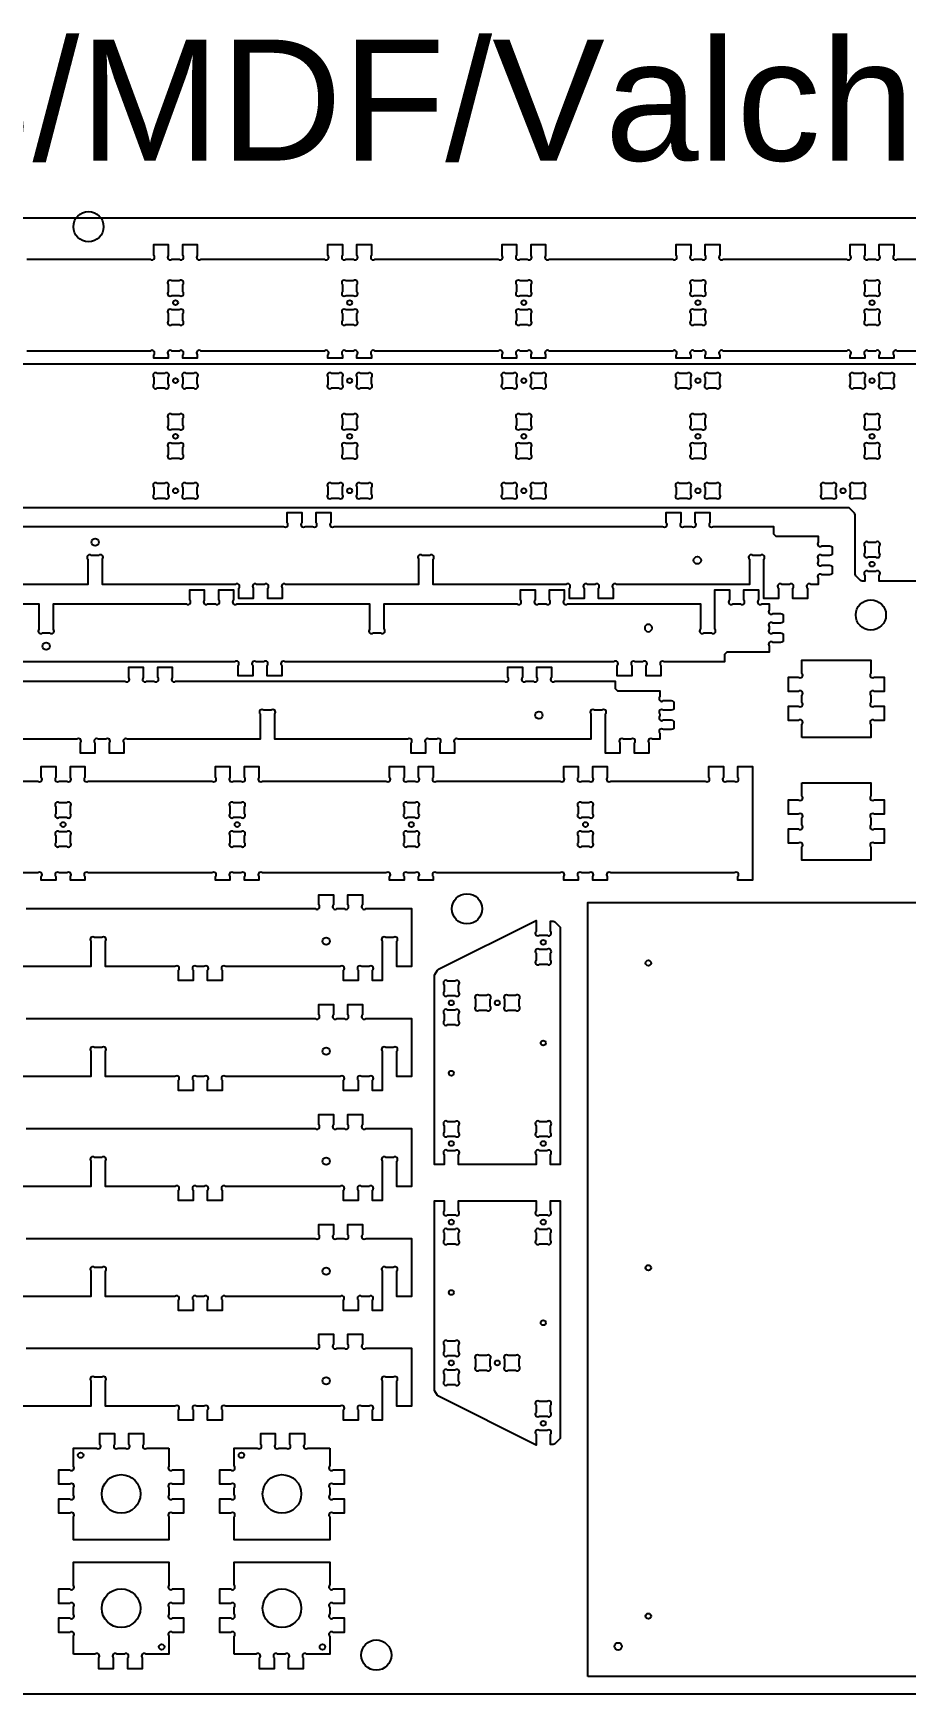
# Model space of a CAD drawing. Extents: x 283 to 2739, y 1003 to 5796.
# Drawn here: x 1007 to 1729, y 4423 to 5796 of the extents above; entities that cross this region are included whole.
import ezdxf

# ---------------------------------------------------------------- set-up
doc = ezdxf.new("R2010")
doc.units = 0
for name, color, linetype in [('12MM-1-HOLD_DOWN_DRILL', 40, 'CONTINUOUS'), ('12MM-3-INSIDE_HOLES_CUTOUT', 3, 'CONTINUOUS'), ('12MM-4-CUTOUT', 7, 'CONTINUOUS'), ('SHEET_REF', 250, 'CONTINUOUS')]:
    doc.layers.add(name, color=color, linetype=linetype)
doc.styles.add('ARIAL_NORMAL', font='txt')

msp = doc.modelspace()

# ---------------------------------------------------------------- linework, layer by layer
at = {"layer": '12MM-1-HOLD_DOWN_DRILL'}
for centre in [(1053, 5636.3), (1700, 5315.3), (1366, 5072.3), (1291, 4455.3)]:
    msp.add_circle(centre, 12.5, dxfattribs=at)
at = {"layer": '12MM-3-INSIDE_HOLES_CUTOUT'}
for points in [[(1266, 5567.5, 1), (1263, 5564.5), (1263, 5558.5, 1), (1266, 5555.5), (1272, 5555.5, 1), (1275, 5558.5), (1275, 5564.5, 1), (1272, 5567.5)], [(1707, 5506, 1), (1710, 5503), (1716, 5503, 1), (1719, 5506), (1719, 5512, 1), (1716, 5515), (1710, 5515, 1), (1707, 5512)], [(1119.6, 5422.5, 0.668179), (1116, 5424), (1110, 5424, 1), (1107, 5421), (1107, 5415, 1), (1110, 5412), (1116, 5412, 1), (1119, 5415), (1119, 5421, 0.198912)], [(1470.6, 5149.5, 0.198912), (1470, 5151), (1470, 5157, 1), (1467, 5160), (1461, 5160, 1), (1458, 5157), (1458, 5151, 1), (1461, 5148), (1467, 5148, 0.668179)], [(1170, 5127, 1), (1173, 5124), (1179, 5124, 1), (1182, 5127), (1182, 5133, 1), (1179, 5136), (1173, 5136, 1), (1170, 5133)], [(1435.8, 5037.1, 0.668179), (1432.2, 5038.6), (1426.1, 5038.6, 1), (1423.1, 5035.6), (1423.1, 5029.6, 1), (1426.1, 5026.6), (1432.2, 5026.6, 1), (1435.1, 5029.6), (1435.1, 5035.6, 0.198912)], [(1359.8, 4885.8, 0.198912), (1359.1, 4887.3), (1359.1, 4893.3, 1), (1356.2, 4896.3), (1350.1, 4896.3, 1), (1347.1, 4893.3), (1347.1, 4887.3, 1), (1350.1, 4884.3), (1356.2, 4884.3, 0.668179)], [(1359.8, 4796.8, 0.198912), (1359.1, 4798.3), (1359.1, 4804.3, 1), (1356.2, 4807.3), (1350.1, 4807.3, 1), (1347.1, 4804.3), (1347.1, 4798.3, 1), (1350.1, 4795.3), (1356.2, 4795.3, 0.668179)], [(1423.1, 4655.9, 1), (1426.1, 4652.9), (1432.2, 4652.9, 1), (1435.1, 4655.9), (1435.1, 4661.9, 1), (1432.2, 4664.9), (1426.1, 4664.9, 1), (1423.1, 4661.9)]]:
    msp.add_lwpolyline(points, format="xyb", close=True, dxfattribs=at)
for centre, radius in [((1058.5, 5375.5), 3.05), ((1556.5, 5360.5), 3.05), ((1018, 5289.5), 3.05), ((1425.5, 5232.5), 3.05), ((1249.5, 5045.5), 3.05), ((1516, 5027.5), 2.25), ((1249.5, 4954.6), 3.05), ((1249.5, 4863.7), 3.05), ((1249.5, 4772.8), 3.05), ((1249.5, 4682), 3.05), ((1516, 4487.5), 2.25)]:
    msp.add_circle(centre, radius, dxfattribs=at)
at = {"layer": '12MM-3-INSIDE_HOLES_CUTOUT', "extrusion": (0, 0, -1)}
msp.add_circle((-1516, 5304.5), 3.05, dxfattribs=at)
at = {"layer": '12MM-4-CUTOUT'}
for points in [[(1002, 5609.5), (1104, 5609.5, 1), (1107, 5612.5), (1107, 5621.5), (1119, 5621.5), (1119, 5612.5, 1), (1122, 5609.5), (1128, 5609.5, 1), (1131, 5612.5), (1131, 5621.5), (1143, 5621.5), (1143, 5612.5, 1), (1146, 5609.5), (1248, 5609.5, 1), (1251, 5612.5), (1251, 5621.5), (1263, 5621.5), (1263, 5612.5, 1), (1266, 5609.5), (1272, 5609.5, 1), (1275, 5612.5), (1275, 5621.5), (1287, 5621.5), (1287, 5612.5, 1), (1290, 5609.5), (1392, 5609.5, 1), (1395, 5612.5), (1395, 5621.5), (1407, 5621.5), (1407, 5612.5, 1), (1410, 5609.5), (1416, 5609.5, 1), (1419, 5612.5), (1419, 5621.5), (1431, 5621.5), (1431, 5612.5, 1), (1434, 5609.5), (1536, 5609.5, 1), (1539, 5612.5), (1539, 5621.5), (1551, 5621.5), (1551, 5612.5, 1), (1554, 5609.5), (1560, 5609.5, 1), (1563, 5612.5), (1563, 5621.5), (1575, 5621.5), (1575, 5612.5, 1), (1578, 5609.5), (1680, 5609.5, 1), (1683, 5612.5), (1683, 5621.5), (1695, 5621.5), (1695, 5612.5, 1), (1698, 5609.5), (1704, 5609.5, 1), (1707, 5612.5), (1707, 5621.5), (1719, 5621.5), (1719, 5612.5, 1), (1722, 5609.5), (1756, 5609.5, 1)], [(1756, 5533.5), (1722, 5533.5, 1), (1719, 5530.5), (1719, 5527.5), (1707, 5527.5), (1707, 5530.5, 1), (1704, 5533.5), (1698, 5533.5, 1), (1695, 5530.5), (1695, 5527.5), (1683, 5527.5), (1683, 5530.5, 1), (1680, 5533.5), (1578, 5533.5, 1), (1575, 5530.5), (1575, 5527.5), (1563, 5527.5), (1563, 5530.5, 1), (1560, 5533.5), (1554, 5533.5, 1), (1551, 5530.5), (1551, 5527.5), (1539, 5527.5), (1539, 5530.5, 1), (1536, 5533.5), (1434, 5533.5, 1), (1431, 5530.5), (1431, 5527.5), (1419, 5527.5), (1419, 5530.5, 1), (1416, 5533.5), (1410, 5533.5, 1), (1407, 5530.5), (1407, 5527.5), (1395, 5527.5), (1395, 5530.5, 1), (1392, 5533.5), (1290, 5533.5, 1), (1287, 5530.5), (1287, 5527.5), (1275, 5527.5), (1275, 5530.5, 1), (1272, 5533.5), (1266, 5533.5, 1), (1263, 5530.5), (1263, 5527.5), (1251, 5527.5), (1251, 5530.5, 1), (1248, 5533.5), (1146, 5533.5, 1), (1143, 5530.5), (1143, 5527.5), (1131, 5527.5), (1131, 5530.5, 1), (1128, 5533.5), (1122, 5533.5, 1), (1119, 5530.5), (1119, 5527.5), (1107, 5527.5), (1107, 5530.5, 1), (1104, 5533.5), (1002, 5533.5, 1)], [(320.8, 5523), (1785.2, 5523, -0.198912)], [(1771, 5343.3), (1707, 5343.3), (1707, 5348.3, 1), (1704, 5351.3), (1698, 5351.3, 1), (1695, 5348.3), (1695, 5343.3), (1692.8, 5343.3, -0.198912), (1691.4, 5343.9), (1687.6, 5347.7, -0.198912), (1687, 5349.1), (1687, 5398.1, 0.198912), (1686.4, 5399.6), (1682.6, 5403.4, 0.198912), (1681.2, 5404), (424.8, 5404, 0.198912)], [(902.7, 5388.5), (1214.3, 5388.5, 1), (1217.3, 5391.5), (1217.3, 5400), (1229.3, 5400), (1229.3, 5391.5, 1), (1232.2, 5388.5), (1238.3, 5388.5, 1), (1241.3, 5391.5), (1241.3, 5400), (1253.3, 5400), (1253.3, 5391.5, 1), (1256.2, 5388.5), (1527.8, 5388.5, 1), (1530.8, 5391.5), (1530.8, 5400), (1542.8, 5400), (1542.8, 5391.5, 1), (1545.7, 5388.5), (1551.8, 5388.5, 1), (1554.8, 5391.5), (1554.8, 5400), (1566.8, 5400), (1566.8, 5391.5, 1), (1569.7, 5388.5), (1619.5, 5388.5), (1619.5, 5382.5), (1621.5, 5380.5), (1656.5, 5380.5), (1656.5, 5375.5, 1), (1659.5, 5372.5), (1665.8, 5372.5, -0.198912), (1667.9, 5371.6), (1668, 5371.5), (1668, 5365.5), (1667.9, 5365.4, -0.198912), (1665.8, 5364.5), (1659.5, 5364.5, 1), (1656.5, 5361.5), (1656.5, 5359.5, 1), (1659.5, 5356.5), (1665.8, 5356.5, -0.198912), (1667.9, 5355.6), (1668, 5355.5), (1668, 5349.5), (1667.9, 5349.4, -0.198912), (1665.8, 5348.5), (1659.5, 5348.5, 1), (1656.5, 5345.5), (1656.5, 5340.5), (1650.5, 5340.5, 1), (1647.5, 5337.5), (1647.5, 5329), (1635.5, 5329), (1635.5, 5337.5, 1), (1632.5, 5340.5), (1626.5, 5340.5, 1), (1623.5, 5337.5), (1623.5, 5329), (1611.5, 5329), (1611.5, 5361.5, 1), (1608.5, 5364.5), (1602.5, 5364.5, 1), (1599.5, 5361.5), (1599.5, 5340.5), (1489.7, 5340.5, 1), (1486.8, 5337.5), (1486.8, 5329), (1474.8, 5329), (1474.8, 5337.5, 1), (1471.8, 5340.5), (1465.7, 5340.5, 1), (1462.8, 5337.5), (1462.8, 5329), (1450.8, 5329), (1450.8, 5337.5, 1), (1447.8, 5340.5), (1338, 5340.5), (1338, 5361.5, 1), (1335, 5364.5), (1329, 5364.5, 1), (1326, 5361.5), (1326, 5340.5), (1216.2, 5340.5, 1), (1213.3, 5337.5), (1213.3, 5329), (1201.3, 5329), (1201.3, 5337.5, 1), (1198.3, 5340.5), (1192.2, 5340.5, 1), (1189.3, 5337.5), (1189.3, 5329), (1177.3, 5329), (1177.3, 5337.5, 1), (1174.3, 5340.5), (1064.5, 5340.5), (1064.5, 5361.5, 1), (1061.5, 5364.5), (1055.5, 5364.5, 1), (1052.5, 5361.5), (1052.5, 5340.5), (942.7, 5340.5, 1)], [(902.2, 5324.5), (1012, 5324.5), (1012, 5303.5, 1), (1015, 5300.5), (1021, 5300.5, 1), (1024, 5303.5), (1024, 5324.5), (1133.8, 5324.5, 1), (1136.8, 5327.5), (1136.8, 5336), (1148.8, 5336), (1148.8, 5327.5, 1), (1151.7, 5324.5), (1157.8, 5324.5, 1), (1160.8, 5327.5), (1160.8, 5336), (1172.8, 5336), (1172.8, 5327.5, 1), (1175.7, 5324.5), (1285.5, 5324.5), (1285.5, 5303.5, 1), (1288.5, 5300.5), (1294.5, 5300.5, 1), (1297.5, 5303.5), (1297.5, 5324.5), (1407.3, 5324.5, 1), (1410.3, 5327.5), (1410.3, 5336), (1422.3, 5336), (1422.3, 5327.5, 1), (1425.2, 5324.5), (1431.3, 5324.5, 1), (1434.3, 5327.5), (1434.3, 5336), (1446.3, 5336), (1446.3, 5327.5, 1), (1449.2, 5324.5), (1559, 5324.5), (1559, 5303.5, 1), (1562, 5300.5), (1568, 5300.5, 1), (1571, 5303.5), (1571, 5336), (1583, 5336), (1583, 5327.5, 1), (1586, 5324.5), (1592, 5324.5, 1), (1595, 5327.5), (1595, 5336), (1607, 5336), (1607, 5327.5, 1), (1610, 5324.5), (1616, 5324.5), (1616, 5319.5, 1), (1619, 5316.5), (1625.3, 5316.5, -0.198912), (1627.4, 5315.6), (1627.5, 5315.5), (1627.5, 5309.5), (1627.4, 5309.4, -0.198912), (1625.3, 5308.5), (1619, 5308.5, 1), (1616, 5305.5), (1616, 5303.5, 1), (1619, 5300.5), (1625.3, 5300.5, -0.198912), (1627.4, 5299.6), (1627.5, 5299.5), (1627.5, 5293.5), (1627.4, 5293.4, -0.198912), (1625.3, 5292.5), (1619, 5292.5, 1), (1616, 5289.5), (1616, 5284.5), (1581, 5284.5), (1579, 5282.5), (1579, 5276.5), (1529.2, 5276.5, 1), (1526.3, 5273.5), (1526.3, 5265), (1514.3, 5265), (1514.3, 5273.5, 1), (1511.3, 5276.5), (1505.2, 5276.5, 1), (1502.3, 5273.5), (1502.3, 5265), (1490.3, 5265), (1490.3, 5273.5, 1), (1487.3, 5276.5), (1215.7, 5276.5, 1), (1212.8, 5273.5), (1212.8, 5265), (1200.8, 5265), (1200.8, 5273.5, 1), (1197.8, 5276.5), (1191.7, 5276.5, 1), (1188.8, 5273.5), (1188.8, 5265), (1176.8, 5265), (1176.8, 5273.5, 1), (1173.8, 5276.5), (862.2, 5276.5, 1)], [(771.7, 5260.5), (1083.3, 5260.5, 1), (1086.3, 5263.5), (1086.3, 5272), (1098.3, 5272), (1098.3, 5263.5, 1), (1101.2, 5260.5), (1107.3, 5260.5, 1), (1110.3, 5263.5), (1110.3, 5272), (1122.3, 5272), (1122.3, 5263.5, 1), (1125.2, 5260.5), (1396.8, 5260.5, 1), (1399.8, 5263.5), (1399.8, 5272), (1411.8, 5272), (1411.8, 5263.5, 1), (1414.7, 5260.5), (1420.8, 5260.5, 1), (1423.8, 5263.5), (1423.8, 5272), (1435.8, 5272), (1435.8, 5263.5, 1), (1438.7, 5260.5), (1488.5, 5260.5), (1488.5, 5254.5), (1490.5, 5252.5), (1525.5, 5252.5), (1525.5, 5247.5, 1), (1528.5, 5244.5), (1534.8, 5244.5, -0.198912), (1536.9, 5243.6), (1537, 5243.5), (1537, 5237.5), (1536.9, 5237.4, -0.198912), (1534.8, 5236.5), (1528.5, 5236.5, 1), (1525.5, 5233.5), (1525.5, 5231.5, 1), (1528.5, 5228.5), (1534.8, 5228.5, -0.198912), (1536.9, 5227.6), (1537, 5227.5), (1537, 5221.5), (1536.9, 5221.4, -0.198912), (1534.8, 5220.5), (1528.5, 5220.5, 1), (1525.5, 5217.5), (1525.5, 5212.5), (1519.5, 5212.5, 1), (1516.5, 5209.5), (1516.5, 5201), (1504.5, 5201), (1504.5, 5209.5, 1), (1501.5, 5212.5), (1495.5, 5212.5, 1), (1492.5, 5209.5), (1492.5, 5201), (1480.5, 5201), (1480.5, 5233.5, 1), (1477.5, 5236.5), (1471.5, 5236.5, 1), (1468.5, 5233.5), (1468.5, 5212.5), (1358.7, 5212.5, 1), (1355.8, 5209.5), (1355.8, 5201), (1343.8, 5201), (1343.8, 5209.5, 1), (1340.8, 5212.5), (1334.7, 5212.5, 1), (1331.8, 5209.5), (1331.8, 5201), (1319.8, 5201), (1319.8, 5209.5, 1), (1316.8, 5212.5), (1207, 5212.5), (1207, 5233.5, 1), (1204, 5236.5), (1198, 5236.5, 1), (1195, 5233.5), (1195, 5212.5), (1085.2, 5212.5, 1), (1082.3, 5209.5), (1082.3, 5201), (1070.3, 5201), (1070.3, 5209.5, 1), (1067.3, 5212.5), (1061.2, 5212.5, 1), (1058.3, 5209.5), (1058.3, 5201), (1046.3, 5201), (1046.3, 5209.5, 1), (1043.3, 5212.5), (933.5, 5212.5)], [(909, 5178), (1011, 5178, 1), (1014, 5181), (1014, 5190), (1026, 5190), (1026, 5181, 1), (1029, 5178), (1035, 5178, 1), (1038, 5181), (1038, 5190), (1050, 5190), (1050, 5181, 1), (1053, 5178), (1155, 5178, 1), (1158, 5181), (1158, 5190), (1170, 5190), (1170, 5181, 1), (1173, 5178), (1179, 5178, 1), (1182, 5181), (1182, 5190), (1194, 5190), (1194, 5181, 1), (1197, 5178), (1299, 5178, 1), (1302, 5181), (1302, 5190), (1314, 5190), (1314, 5181, 1), (1317, 5178), (1323, 5178, 1), (1326, 5181), (1326, 5190), (1338, 5190), (1338, 5181, 1), (1341, 5178), (1443, 5178, 1), (1446, 5181), (1446, 5190), (1458, 5190), (1458, 5181, 1), (1461, 5178), (1467, 5178, 1), (1470, 5181), (1470, 5190), (1482, 5190), (1482, 5181, 1), (1485, 5178), (1563, 5178, 1), (1566, 5181), (1566, 5190), (1578, 5190), (1578, 5181, 1), (1581, 5178), (1587, 5178, 1), (1590, 5181), (1590, 5190), (1602, 5190), (1602, 5096), (1590, 5096), (1590, 5099, 1), (1587, 5102), (1485, 5102, 1), (1482, 5099), (1482, 5096), (1470, 5096), (1470, 5099, 1), (1467, 5102), (1461, 5102, 1), (1458, 5099), (1458, 5096), (1446, 5096), (1446, 5099, 1), (1443, 5102), (1341, 5102, 1), (1338, 5099), (1338, 5096), (1326, 5096), (1326, 5099, 1), (1323, 5102), (1317, 5102, 1), (1314, 5099), (1314, 5096), (1302, 5096), (1302, 5099, 1), (1299, 5102), (1197, 5102, 1), (1194, 5099), (1194, 5096), (1182, 5096), (1182, 5099, 1), (1179, 5102), (1173, 5102, 1), (1170, 5099), (1170, 5096), (1158, 5096), (1158, 5099, 1), (1155, 5102), (1053, 5102, 1), (1050, 5099), (1050, 5096), (1038, 5096), (1038, 5099, 1), (1035, 5102), (1029, 5102, 1), (1026, 5099), (1026, 5096), (1014, 5096), (1014, 5099, 1), (1011, 5102), (909, 5102, 1)], [(1001.5, 5072.5), (1240.5, 5072.5, 1), (1243.5, 5075.5), (1243.5, 5084), (1255.5, 5084), (1255.5, 5075.5, 1), (1258.5, 5072.5), (1264.5, 5072.5, 1), (1267.5, 5075.5), (1267.5, 5084), (1279.5, 5084), (1279.5, 5075.5, 1), (1282.5, 5072.5), (1320, 5072.5), (1320, 5024.5), (1308, 5024.5), (1308, 5045.5, 1), (1305, 5048.5), (1299, 5048.5, 1), (1296, 5045.5), (1296, 5013), (1288, 5013), (1288, 5021.5, 1), (1285, 5024.5), (1279, 5024.5, 1), (1276, 5021.5), (1276, 5013), (1264, 5013), (1264, 5021.5, 1), (1261, 5024.5), (1166.5, 5024.5, 1), (1163.5, 5021.5), (1163.5, 5013), (1151.5, 5013), (1151.5, 5021.5, 1), (1148.5, 5024.5), (1142.5, 5024.5, 1), (1139.5, 5021.5), (1139.5, 5013), (1127.5, 5013), (1127.5, 5021.5, 1), (1124.5, 5024.5), (1067, 5024.5), (1067, 5045.5, 1), (1064, 5048.5), (1058, 5048.5, 1), (1055, 5045.5), (1055, 5024.5), (966.5, 5024.5, 1)], [(1001.5, 4981.6), (1240.5, 4981.6, 1), (1243.5, 4984.6), (1243.5, 4993.1), (1255.5, 4993.1), (1255.5, 4984.6, 1), (1258.5, 4981.6), (1264.5, 4981.6, 1), (1267.5, 4984.6), (1267.5, 4993.1), (1279.5, 4993.1), (1279.5, 4984.6, 1), (1282.5, 4981.6), (1320, 4981.6), (1320, 4933.6), (1308, 4933.6), (1308, 4954.6, 1), (1305, 4957.6), (1299, 4957.6, 1), (1296, 4954.6), (1296, 4922.1), (1288, 4922.1), (1288, 4930.6, 1), (1285, 4933.6), (1279, 4933.6, 1), (1276, 4930.6), (1276, 4922.1), (1264, 4922.1), (1264, 4930.6, 1), (1261, 4933.6), (1166.5, 4933.6, 1), (1163.5, 4930.6), (1163.5, 4922.1), (1151.5, 4922.1), (1151.5, 4930.6, 1), (1148.5, 4933.6), (1142.5, 4933.6, 1), (1139.5, 4930.6), (1139.5, 4922.1), (1127.5, 4922.1), (1127.5, 4930.6, 1), (1124.5, 4933.6), (1067, 4933.6), (1067, 4954.6, 1), (1064, 4957.6), (1058, 4957.6, 1), (1055, 4954.6), (1055, 4933.6), (966.5, 4933.6, 1)], [(1001.5, 4890.7), (1240.5, 4890.7, 1), (1243.5, 4893.7), (1243.5, 4902.2), (1255.5, 4902.2), (1255.5, 4893.7, 1), (1258.5, 4890.7), (1264.5, 4890.7, 1), (1267.5, 4893.7), (1267.5, 4902.2), (1279.5, 4902.2), (1279.5, 4893.7, 1), (1282.5, 4890.7), (1320, 4890.7), (1320, 4842.7), (1308, 4842.7), (1308, 4863.7, 1), (1305, 4866.7), (1299, 4866.7, 1), (1296, 4863.7), (1296, 4831.2), (1288, 4831.2), (1288, 4839.7, 1), (1285, 4842.7), (1279, 4842.7, 1), (1276, 4839.7), (1276, 4831.2), (1264, 4831.2), (1264, 4839.7, 1), (1261, 4842.7), (1166.5, 4842.7, 1), (1163.5, 4839.7), (1163.5, 4831.2), (1151.5, 4831.2), (1151.5, 4839.7, 1), (1148.5, 4842.7), (1142.5, 4842.7, 1), (1139.5, 4839.7), (1139.5, 4831.2), (1127.5, 4831.2), (1127.5, 4839.7, 1), (1124.5, 4842.7), (1067, 4842.7), (1067, 4863.7, 1), (1064, 4866.7), (1058, 4866.7, 1), (1055, 4863.7), (1055, 4842.7), (966.5, 4842.7, 1)], [(1001.5, 4799.8), (1240.5, 4799.8, 1), (1243.5, 4802.8), (1243.5, 4811.3), (1255.5, 4811.3), (1255.5, 4802.8, 1), (1258.5, 4799.8), (1264.5, 4799.8, 1), (1267.5, 4802.8), (1267.5, 4811.3), (1279.5, 4811.3), (1279.5, 4802.8, 1), (1282.5, 4799.8), (1320, 4799.8), (1320, 4751.8), (1308, 4751.8), (1308, 4772.9, 1), (1305, 4775.8), (1299, 4775.8, 1), (1296, 4772.9), (1296, 4740.3), (1288, 4740.3), (1288, 4748.9, 1), (1285, 4751.8), (1279, 4751.8, 1), (1276, 4748.9), (1276, 4740.3), (1264, 4740.3), (1264, 4748.9, 1), (1261, 4751.8), (1166.5, 4751.8, 1), (1163.5, 4748.9), (1163.5, 4740.3), (1151.5, 4740.3), (1151.5, 4748.9, 1), (1148.5, 4751.8), (1142.5, 4751.8, 1), (1139.5, 4748.9), (1139.5, 4740.3), (1127.5, 4740.3), (1127.5, 4748.9, 1), (1124.5, 4751.8), (1067, 4751.8), (1067, 4772.9, 1), (1064, 4775.8), (1058, 4775.8, 1), (1055, 4772.9), (1055, 4751.8), (966.5, 4751.8, 1)], [(1001.5, 4709), (1240.5, 4709, 1), (1243.5, 4712), (1243.5, 4720.5), (1255.5, 4720.5), (1255.5, 4712, 1), (1258.5, 4709), (1264.5, 4709, 1), (1267.5, 4712), (1267.5, 4720.5), (1279.5, 4720.5), (1279.5, 4712, 1), (1282.5, 4709), (1320, 4709), (1320, 4661), (1308, 4661), (1308, 4682, 1), (1305, 4685), (1299, 4685, 1), (1296, 4682), (1296, 4649.5), (1288, 4649.5), (1288, 4658, 1), (1285, 4661), (1279, 4661, 1), (1276, 4658), (1276, 4649.5), (1264, 4649.5), (1264, 4658, 1), (1261, 4661), (1166.5, 4661, 1), (1163.5, 4658), (1163.5, 4649.5), (1151.5, 4649.5), (1151.5, 4658, 1), (1148.5, 4661), (1142.5, 4661, 1), (1139.5, 4658), (1139.5, 4649.5), (1127.5, 4649.5), (1127.5, 4658, 1), (1124.5, 4661), (1067, 4661), (1067, 4682, 1), (1064, 4685), (1058, 4685, 1), (1055, 4682), (1055, 4661), (966.5, 4661, 1)]]:
    msp.add_lwpolyline(points, format="xyb", dxfattribs=at)
for points in [[(1131.6, 5590, 0.668179), (1128, 5591.5), (1122, 5591.5, 1), (1119, 5588.5), (1119, 5582.5, 1), (1122, 5579.5), (1128, 5579.5, 1), (1131, 5582.5), (1131, 5588.5, 0.198912)], [(1275.6, 5590, 0.668179), (1272, 5591.5), (1266, 5591.5, 1), (1263, 5588.5), (1263, 5582.5, 1), (1266, 5579.5), (1272, 5579.5, 1), (1275, 5582.5), (1275, 5588.5, 0.198912)], [(1419.6, 5590, 0.668179), (1416, 5591.5), (1410, 5591.5, 1), (1407, 5588.5), (1407, 5582.5, 1), (1410, 5579.5), (1416, 5579.5, 1), (1419, 5582.5), (1419, 5588.5, 0.198912)], [(1563.6, 5590, 0.668179), (1560, 5591.5), (1554, 5591.5, 1), (1551, 5588.5), (1551, 5582.5, 1), (1554, 5579.5), (1560, 5579.5, 1), (1563, 5582.5), (1563, 5588.5, 0.198912)], [(1707.6, 5590, 0.668179), (1704, 5591.5), (1698, 5591.5, 1), (1695, 5588.5), (1695, 5582.5, 1), (1698, 5579.5), (1704, 5579.5, 1), (1707, 5582.5), (1707, 5588.5, 0.198912)], [(1122, 5567.5, 1), (1119, 5564.5), (1119, 5558.5, 1), (1122, 5555.5), (1128, 5555.5, 1), (1131, 5558.5), (1131, 5564.5, 1), (1128, 5567.5)], [(1410, 5567.5, 1), (1407, 5564.5), (1407, 5558.5, 1), (1410, 5555.5), (1416, 5555.5, 1), (1419, 5558.5), (1419, 5564.5, 1), (1416, 5567.5)], [(1554, 5567.5, 1), (1551, 5564.5), (1551, 5558.5, 1), (1554, 5555.5), (1560, 5555.5, 1), (1563, 5558.5), (1563, 5564.5, 1), (1560, 5567.5)], [(1698, 5567.5, 1), (1695, 5564.5), (1695, 5558.5, 1), (1698, 5555.5), (1704, 5555.5, 1), (1707, 5558.5), (1707, 5564.5, 1), (1704, 5567.5)], [(1119.6, 5504.5, 0.198912), (1119, 5506), (1119, 5512, 1), (1116, 5515), (1110, 5515, 1), (1107, 5512), (1107, 5506, 1), (1110, 5503), (1116, 5503, 0.668179)], [(1131, 5506, 1), (1134, 5503), (1140, 5503, 1), (1143, 5506), (1143, 5512, 1), (1140, 5515), (1134, 5515, 1), (1131, 5512)], [(1263.6, 5504.5, 0.198912), (1263, 5506), (1263, 5512, 1), (1260, 5515), (1254, 5515, 1), (1251, 5512), (1251, 5506, 1), (1254, 5503), (1260, 5503, 0.668179)], [(1275, 5506, 1), (1278, 5503), (1284, 5503, 1), (1287, 5506), (1287, 5512, 1), (1284, 5515), (1278, 5515, 1), (1275, 5512)], [(1407.6, 5504.5, 0.198912), (1407, 5506), (1407, 5512, 1), (1404, 5515), (1398, 5515, 1), (1395, 5512), (1395, 5506, 1), (1398, 5503), (1404, 5503, 0.668179)], [(1419, 5506, 1), (1422, 5503), (1428, 5503, 1), (1431, 5506), (1431, 5512, 1), (1428, 5515), (1422, 5515, 1), (1419, 5512)], [(1551.6, 5504.5, 0.198912), (1551, 5506), (1551, 5512, 1), (1548, 5515), (1542, 5515, 1), (1539, 5512), (1539, 5506, 1), (1542, 5503), (1548, 5503, 0.668179)], [(1563, 5506, 1), (1566, 5503), (1572, 5503, 1), (1575, 5506), (1575, 5512, 1), (1572, 5515), (1566, 5515, 1), (1563, 5512)], [(1695.6, 5504.5, 0.198912), (1695, 5506), (1695, 5512, 1), (1692, 5515), (1686, 5515, 1), (1683, 5512), (1683, 5506, 1), (1686, 5503), (1692, 5503, 0.668179)], [(1131.6, 5470.5, 0.198912), (1131, 5472), (1131, 5478, 1), (1128, 5481), (1122, 5481, 1), (1119, 5478), (1119, 5472, 1), (1122, 5469), (1128, 5469, 0.668179)], [(1275.6, 5470.5, 0.198912), (1275, 5472), (1275, 5478, 1), (1272, 5481), (1266, 5481, 1), (1263, 5478), (1263, 5472, 1), (1266, 5469), (1272, 5469, 0.668179)], [(1419.6, 5470.5, 0.198912), (1419, 5472), (1419, 5478, 1), (1416, 5481), (1410, 5481, 1), (1407, 5478), (1407, 5472, 1), (1410, 5469), (1416, 5469, 0.668179)], [(1563.6, 5470.5, 0.198912), (1563, 5472), (1563, 5478, 1), (1560, 5481), (1554, 5481, 1), (1551, 5478), (1551, 5472, 1), (1554, 5469), (1560, 5469, 0.668179)], [(1707.6, 5479.5, 0.668179), (1704, 5481), (1698, 5481, 1), (1695, 5478), (1695, 5472, 1), (1698, 5469), (1704, 5469, 1), (1707, 5472), (1707, 5478, 0.198912)], [(1131.6, 5446.5, 0.198912), (1131, 5448), (1131, 5454, 1), (1128, 5457), (1122, 5457, 1), (1119, 5454), (1119, 5448, 1), (1122, 5445), (1128, 5445, 0.668179)], [(1275.6, 5446.5, 0.198912), (1275, 5448), (1275, 5454, 1), (1272, 5457), (1266, 5457, 1), (1263, 5454), (1263, 5448, 1), (1266, 5445), (1272, 5445, 0.668179)], [(1419.6, 5446.5, 0.198912), (1419, 5448), (1419, 5454, 1), (1416, 5457), (1410, 5457, 1), (1407, 5454), (1407, 5448, 1), (1410, 5445), (1416, 5445, 0.668179)], [(1563.6, 5446.5, 0.198912), (1563, 5448), (1563, 5454, 1), (1560, 5457), (1554, 5457, 1), (1551, 5454), (1551, 5448, 1), (1554, 5445), (1560, 5445, 0.668179)], [(1707.6, 5455.5, 0.668179), (1704, 5457), (1698, 5457, 1), (1695, 5454), (1695, 5448, 1), (1698, 5445), (1704, 5445, 1), (1707, 5448), (1707, 5454, 0.198912)], [(1134, 5424, 1), (1131, 5421), (1131, 5415, 1), (1134, 5412), (1140, 5412, 1), (1143, 5415), (1143, 5421, 1), (1140, 5424)], [(1263.6, 5422.5, 0.668179), (1260, 5424), (1254, 5424, 1), (1251, 5421), (1251, 5415, 1), (1254, 5412), (1260, 5412, 1), (1263, 5415), (1263, 5421, 0.198912)], [(1278, 5424, 1), (1275, 5421), (1275, 5415, 1), (1278, 5412), (1284, 5412, 1), (1287, 5415), (1287, 5421, 1), (1284, 5424)], [(1407.6, 5422.5, 0.668179), (1404, 5424), (1398, 5424, 1), (1395, 5421), (1395, 5415, 1), (1398, 5412), (1404, 5412, 1), (1407, 5415), (1407, 5421, 0.198912)], [(1422, 5424, 1), (1419, 5421), (1419, 5415, 1), (1422, 5412), (1428, 5412, 1), (1431, 5415), (1431, 5421, 1), (1428, 5424)], [(1551.6, 5422.5, 0.668179), (1548, 5424), (1542, 5424, 1), (1539, 5421), (1539, 5415, 1), (1542, 5412), (1548, 5412, 1), (1551, 5415), (1551, 5421, 0.198912)], [(1566, 5424, 1), (1563, 5421), (1563, 5415, 1), (1566, 5412), (1572, 5412, 1), (1575, 5415), (1575, 5421, 1), (1572, 5424)], [(1662, 5424, 1), (1659, 5421), (1659, 5415, 1), (1662, 5412), (1668, 5412, 1), (1671, 5415), (1671, 5421, 1), (1668, 5424)], [(1695.6, 5422.5, 0.668179), (1692, 5424), (1686, 5424, 1), (1683, 5421), (1683, 5415, 1), (1686, 5412), (1692, 5412, 1), (1695, 5415), (1695, 5421, 0.198912)], [(1707.6, 5364.8, 0.198912), (1707, 5366.3), (1707, 5372.3, 1), (1704, 5375.3), (1698, 5375.3, 1), (1695, 5372.3), (1695, 5366.3, 1), (1698, 5363.3), (1704, 5363.3, 0.668179)], [(1643, 5214), (1643, 5225, 1), (1640, 5228), (1632, 5228), (1632, 5240), (1640, 5240, 1), (1643, 5243), (1643, 5249, 1), (1640, 5252), (1632, 5252), (1632, 5264), (1640, 5264, 1), (1643, 5267), (1643, 5278), (1700, 5278), (1700, 5267, 1), (1703, 5264), (1711, 5264), (1711, 5252), (1703, 5252, 1), (1700, 5249), (1700, 5243, 1), (1703, 5240), (1711, 5240), (1711, 5228), (1703, 5228, 1), (1700, 5225), (1700, 5214)], [(1643, 5176.5), (1700, 5176.5), (1700, 5165.5, 1), (1703, 5162.5), (1711, 5162.5), (1711, 5150.5), (1703, 5150.5, 1), (1700, 5147.5), (1700, 5141.5, 1), (1703, 5138.5), (1711, 5138.5), (1711, 5126.5), (1703, 5126.5, 1), (1700, 5123.5), (1700, 5112.5), (1643, 5112.5), (1643, 5123.5, 1), (1640, 5126.5), (1632, 5126.5), (1632, 5138.5), (1640, 5138.5, 1), (1643, 5141.5), (1643, 5147.5, 1), (1640, 5150.5), (1632, 5150.5), (1632, 5162.5), (1640, 5162.5, 1), (1643, 5165.5)], [(1038.6, 5149.5, 0.198912), (1038, 5151), (1038, 5157, 1), (1035, 5160), (1029, 5160, 1), (1026, 5157), (1026, 5151, 1), (1029, 5148), (1035, 5148, 0.668179)], [(1182.6, 5149.5, 0.198912), (1182, 5151), (1182, 5157, 1), (1179, 5160), (1173, 5160, 1), (1170, 5157), (1170, 5151, 1), (1173, 5148), (1179, 5148, 0.668179)], [(1326.6, 5149.5, 0.198912), (1326, 5151), (1326, 5157, 1), (1323, 5160), (1317, 5160, 1), (1314, 5157), (1314, 5151, 1), (1317, 5148), (1323, 5148, 0.668179)], [(1026, 5127, 1), (1029, 5124), (1035, 5124, 1), (1038, 5127), (1038, 5133, 1), (1035, 5136), (1029, 5136, 1), (1026, 5133)], [(1314, 5127, 1), (1317, 5124), (1323, 5124, 1), (1326, 5127), (1326, 5133, 1), (1323, 5136), (1317, 5136, 1), (1314, 5133)], [(1458, 5127, 1), (1461, 5124), (1467, 5124, 1), (1470, 5127), (1470, 5133, 1), (1467, 5136), (1461, 5136, 1), (1458, 5133)], [(1437.3, 5062.1, -0.198912), (1438.7, 5061.5), (1442.6, 5057.7, -0.198912), (1443.1, 5056.3), (1443.1, 4860.8), (1435.1, 4860.8), (1435.1, 4869.3, 1), (1432.2, 4872.3), (1426.1, 4872.3, 1), (1423.1, 4869.3), (1423.1, 4860.8), (1359.1, 4860.8), (1359.1, 4869.3, 1), (1356.2, 4872.3), (1350.1, 4872.3, 1), (1347.1, 4869.3), (1347.1, 4860.8), (1339.1, 4860.8), (1339.1, 5017, -0.139284), (1339.4, 5018), (1341.6, 5021.5, -0.139284), (1342.4, 5022.3), (1423.1, 5062.6), (1423.1, 5053.6, 1), (1426.1, 5050.6), (1432.2, 5050.6, 1), (1435.1, 5053.6), (1435.1, 5062.1)], [(1359.8, 5002.1, 0.198912), (1359.1, 5003.6), (1359.1, 5009.6, 1), (1356.2, 5012.6), (1350.1, 5012.6, 1), (1347.1, 5009.6), (1347.1, 5003.6, 1), (1350.1, 5000.6), (1356.2, 5000.6, 0.668179)], [(1385.8, 4999.1, 0.668179), (1382.2, 5000.6), (1376.1, 5000.6, 1), (1373.1, 4997.6), (1373.1, 4991.6, 1), (1376.1, 4988.6), (1382.2, 4988.6, 1), (1385.1, 4991.6), (1385.1, 4997.6, 0.198912)], [(1409.8, 4999.1, 0.668179), (1406.2, 5000.6), (1400.1, 5000.6, 1), (1397.1, 4997.6), (1397.1, 4991.6, 1), (1400.1, 4988.6), (1406.2, 4988.6, 1), (1409.1, 4991.6), (1409.1, 4997.6, 0.198912)], [(1359.8, 4978.1, 0.198912), (1359.1, 4979.6), (1359.1, 4985.6, 1), (1356.2, 4988.6), (1350.1, 4988.6, 1), (1347.1, 4985.6), (1347.1, 4979.6, 1), (1350.1, 4976.6), (1356.2, 4976.6, 0.668179)], [(1435.8, 4894.8, 0.668179), (1432.2, 4896.3), (1426.1, 4896.3, 1), (1423.1, 4893.3), (1423.1, 4887.3, 1), (1426.1, 4884.3), (1432.2, 4884.3, 1), (1435.1, 4887.3), (1435.1, 4893.3, 0.198912)], [(1342.4, 4669.3, -0.139284), (1341.6, 4670), (1339.4, 4673.5, -0.139284), (1339.1, 4674.6), (1339.1, 4830.8), (1347.1, 4830.8), (1347.1, 4822.3, 1), (1350.1, 4819.3), (1356.2, 4819.3, 1), (1359.1, 4822.3), (1359.1, 4830.8), (1423.1, 4830.8), (1423.1, 4822.3, 1), (1426.1, 4819.3), (1432.2, 4819.3, 1), (1435.1, 4822.3), (1435.1, 4830.8), (1443.1, 4830.8), (1443.1, 4635.3, -0.198912), (1442.6, 4633.8), (1438.7, 4630, -0.198912), (1437.3, 4629.4), (1435.1, 4629.4), (1435.1, 4637.9, 1), (1432.2, 4640.9), (1426.1, 4640.9, 1), (1423.1, 4637.9), (1423.1, 4628.9)], [(1423.1, 4798.3, 1), (1426.1, 4795.3), (1432.2, 4795.3, 1), (1435.1, 4798.3), (1435.1, 4804.3, 1), (1432.2, 4807.3), (1426.1, 4807.3, 1), (1423.1, 4804.3)], [(1359.8, 4704.4, 0.198912), (1359.1, 4705.9), (1359.1, 4711.9, 1), (1356.2, 4714.9), (1350.1, 4714.9, 1), (1347.1, 4711.9), (1347.1, 4705.9, 1), (1350.1, 4702.9), (1356.2, 4702.9, 0.668179)], [(1373.1, 4693.9, 1), (1376.1, 4690.9), (1382.2, 4690.9, 1), (1385.1, 4693.9), (1385.1, 4699.9, 1), (1382.2, 4702.9), (1376.1, 4702.9, 1), (1373.1, 4699.9)], [(1397.1, 4693.9, 1), (1400.1, 4690.9), (1406.2, 4690.9, 1), (1409.1, 4693.9), (1409.1, 4699.9, 1), (1406.2, 4702.9), (1400.1, 4702.9, 1), (1397.1, 4699.9)], [(1359.8, 4680.4, 0.198912), (1359.1, 4681.9), (1359.1, 4687.9, 1), (1356.2, 4690.9), (1350.1, 4690.9, 1), (1347.1, 4687.9), (1347.1, 4681.9, 1), (1350.1, 4678.9), (1356.2, 4678.9, 0.668179)], [(1119.5, 4626.5), (1119.5, 4611.5, 1), (1122.5, 4608.5), (1131.5, 4608.5), (1131.5, 4596.5), (1122.5, 4596.5, 1), (1119.5, 4593.5), (1119.5, 4587.5, 1), (1122.5, 4584.5), (1131.5, 4584.5), (1131.5, 4572.5), (1122.5, 4572.5, 1), (1119.5, 4569.5), (1119.5, 4550.5), (1040.5, 4550.5), (1040.5, 4569.5, 1), (1037.5, 4572.5), (1028.5, 4572.5), (1028.5, 4584.5), (1037.5, 4584.5, 1), (1040.5, 4587.5), (1040.5, 4593.5, 1), (1037.5, 4596.5), (1028.5, 4596.5), (1028.5, 4608.5), (1037.5, 4608.5, 1), (1040.5, 4611.5), (1040.5, 4626.5), (1059.5, 4626.5, 1), (1062.5, 4629.5), (1062.5, 4638.5), (1074.5, 4638.5), (1074.5, 4629.5, 1), (1077.5, 4626.5), (1083.5, 4626.5, 1), (1086.5, 4629.5), (1086.5, 4638.5), (1098.5, 4638.5), (1098.5, 4629.5, 1), (1101.5, 4626.5)], [(1252.5, 4626.5), (1252.5, 4611.5, 1), (1255.5, 4608.5), (1264.5, 4608.5), (1264.5, 4596.5), (1255.5, 4596.5, 1), (1252.5, 4593.5), (1252.5, 4587.5, 1), (1255.5, 4584.5), (1264.5, 4584.5), (1264.5, 4572.5), (1255.5, 4572.5, 1), (1252.5, 4569.5), (1252.5, 4550.5), (1173.5, 4550.5), (1173.5, 4569.5, 1), (1170.5, 4572.5), (1161.5, 4572.5), (1161.5, 4584.5), (1170.5, 4584.5, 1), (1173.5, 4587.5), (1173.5, 4593.5, 1), (1170.5, 4596.5), (1161.5, 4596.5), (1161.5, 4608.5), (1170.5, 4608.5, 1), (1173.5, 4611.5), (1173.5, 4626.5), (1192.5, 4626.5, 1), (1195.5, 4629.5), (1195.5, 4638.5), (1207.5, 4638.5), (1207.5, 4629.5, 1), (1210.5, 4626.5), (1216.5, 4626.5, 1), (1219.5, 4629.5), (1219.5, 4638.5), (1231.5, 4638.5), (1231.5, 4629.5, 1), (1234.5, 4626.5)], [(1040.5, 4456), (1040.5, 4471, 1), (1037.5, 4474), (1028.5, 4474), (1028.5, 4486), (1037.5, 4486, 1), (1040.5, 4489), (1040.5, 4495, 1), (1037.5, 4498), (1028.5, 4498), (1028.5, 4510), (1037.5, 4510, 1), (1040.5, 4513), (1040.5, 4532), (1119.5, 4532), (1119.5, 4513, 1), (1122.5, 4510), (1131.5, 4510), (1131.5, 4498), (1122.5, 4498, 1), (1119.5, 4495), (1119.5, 4489, 1), (1122.5, 4486), (1131.5, 4486), (1131.5, 4474), (1122.5, 4474, 1), (1119.5, 4471), (1119.5, 4456), (1100.5, 4456, 1), (1097.5, 4453), (1097.5, 4444), (1085.5, 4444), (1085.5, 4453, 1), (1082.5, 4456), (1076.5, 4456, 1), (1073.5, 4453), (1073.5, 4444), (1061.5, 4444), (1061.5, 4453, 1), (1058.5, 4456)], [(1173.5, 4456), (1173.5, 4471, 1), (1170.5, 4474), (1161.5, 4474), (1161.5, 4486), (1170.5, 4486, 1), (1173.5, 4489), (1173.5, 4495, 1), (1170.5, 4498), (1161.5, 4498), (1161.5, 4510), (1170.5, 4510, 1), (1173.5, 4513), (1173.5, 4532), (1252.5, 4532), (1252.5, 4513, 1), (1255.5, 4510), (1264.5, 4510), (1264.5, 4498), (1255.5, 4498, 1), (1252.5, 4495), (1252.5, 4489, 1), (1255.5, 4486), (1264.5, 4486), (1264.5, 4474), (1255.5, 4474, 1), (1252.5, 4471), (1252.5, 4456), (1233.5, 4456, 1), (1230.5, 4453), (1230.5, 4444), (1218.5, 4444), (1218.5, 4453, 1), (1215.5, 4456), (1209.5, 4456, 1), (1206.5, 4453), (1206.5, 4444), (1194.5, 4444), (1194.5, 4453, 1), (1191.5, 4456)]]:
    msp.add_lwpolyline(points, format="xyb", close=True, dxfattribs=at)
msp.add_lwpolyline([(1466, 4437.5), (1466, 5077.5), (2686, 5077.5), (2686, 4437.5)], close=True, dxfattribs=at)
for centre, radius in [((1125, 5573.5), 2.05), ((1269, 5573.5), 2.05), ((1413, 5573.5), 2.05), ((1557, 5573.5), 2.05), ((1701, 5573.5), 2.05), ((1125, 5509), 2.05), ((1269, 5509), 2.05), ((1413, 5509), 2.05), ((1557, 5509), 2.05), ((1701, 5509), 2.05), ((1125, 5463), 2.05), ((1269, 5463), 2.05), ((1413, 5463), 2.05), ((1557, 5463), 2.05), ((1701, 5463), 2.05), ((1125, 5418), 2.05), ((1269, 5418), 2.05), ((1413, 5418), 2.05), ((1557, 5418), 2.05), ((1677, 5418), 2.05), ((1701, 5357.3), 2.05), ((1032, 5142), 2.05), ((1176, 5142), 2.05), ((1320, 5142), 2.05), ((1464, 5142), 2.05), ((1429.1, 5044.6), 2.05), ((1353.1, 4994.6), 2.05), ((1391.1, 4994.6), 2.05), ((1429.1, 4961.4), 2.05), ((1353.1, 4936.4), 2.05), ((1353.1, 4878.3), 2.05), ((1429.1, 4878.3), 2.05), ((1353.1, 4813.3), 2.05), ((1429.1, 4813.3), 2.05), ((1516, 4775.5), 2.25), ((1353.1, 4755.1), 2.05), ((1429.1, 4730.1), 2.05), ((1353.1, 4696.9), 2.05), ((1391.1, 4696.9), 2.05), ((1429.1, 4646.9), 2.05), ((1046.5, 4620.5), 2.25), ((1179.5, 4620.5), 2.25), ((1080, 4588.5), 16), ((1213, 4588.5), 16), ((1080, 4494), 16), ((1213, 4494), 16), ((1113.5, 4462), 2.25), ((1246.5, 4462), 2.25), ((1491, 4462.5), 3.02)]:
    msp.add_circle(centre, radius, dxfattribs=at)
at = {"layer": 'SHEET_REF'}
msp.add_lwpolyline([(299, 4423.3), (2739, 4423.3), (2739, 5643.3), (299, 5643.3)], close=True, dxfattribs=at)

# ---------------------------------------------------------------- texts
at = {"layer": 'SHEET_REF', "linetype": 'CONTINUOUS', "style": 'ARIAL_NORMAL'}
msp.add_text('12mm OSB/MDF/Valchromat sheet', height=100, dxfattribs=at).set_placement((284.8, 5691))

doc.saveas('drawing.dxf')
